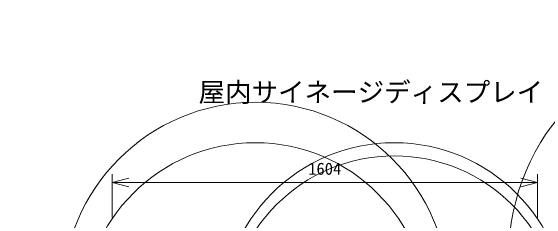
# Model space of a CAD drawing. Units: millimetres, scale not verified. Extents: x -2348 to 2295, y -968 to 4638.
# Drawn here: x -63.8 to 17.1, y 35.5 to 67.1 of the extents above; entities that cross this region are included whole.
import ezdxf
from ezdxf.enums import TextEntityAlignment as Align

# ---------------------------------------------------------------- set-up
doc = ezdxf.new("R2010")
doc.units = ezdxf.units.MM
doc.header["$LTSCALE"] = 0.125
for name, color, linetype, lineweight in [('0-0_0', 7, 'Continuous', 18), ('0-5_SUNPO', 7, 'Continuous', 18), ('0-6_GAIKEI', 1, 'Continuous', 18)]:
    doc.layers.add(name, color=color, linetype=linetype, lineweight=lineweight)
doc.layers.add('0-2_MOJI1', color=7, linetype='Continuous')
doc.styles.add('ＭＳ ゴシック', font='')
doc.styles.get('ＭＳ ゴシック').set_extended_font_data('MS Gothic')

# ---------------------------------------------------------------- blocks, each defined once
blk = doc.blocks.new('_Open30')
at = {"layer": '0-0_0'}
blk.add_line((0, 0), (-1, 0), dxfattribs=at)
blk.add_lwpolyline([(-1, 0.26795), (0, 0), (-1, -0.26795)], dxfattribs=at)
blk = doc.blocks.new('D2')
at = {"layer": '0-5_SUNPO'}
for p, q in [((144.971, 349.3975), (144.971, 355.9394)), ((209.131, 349.3975), (209.131, 355.9394)), ((147.471, 354.6894), (206.631, 354.6894))]:
    blk.add_line(p, q, dxfattribs=at)
at = {"layer": '0-5_SUNPO', "xscale": 2.5, "yscale": 2.5, "rotation": 180}
blk.add_blockref('_Open30', (144.971, 354.6894), dxfattribs=at)
at = {"layer": '0-5_SUNPO', "xscale": 2.5, "yscale": 2.5}
blk.add_blockref('_Open30', (209.131, 354.6894), dxfattribs=at)
at = {"layer": '0-5_SUNPO', "style": 'ＭＳ ゴシック'}
blk.add_text('1604', height=1.833, dxfattribs=at).set_placement((174.551, 355.3144), align=Align.BOTTOM_LEFT)

msp = doc.modelspace()

# ---------------------------------------------------------------- linework, layer by layer
at = {"layer": '0-6_GAIKEI', "color": 7}
for centre, radius in [((-26.6875, 2316.3776), 2321.5862), ((34.88, 2215.9515), 2221.1601), ((-6.2025, 1986.1509), 1991.3595), ((-39.6484, 704.8565), 713.5265), ((48.5781, 545.9846), 551.1933), ((44.4444, 30.0494), 33.1289)]:
    msp.add_circle(centre, radius, dxfattribs=at)
at = {"layer": '0-6_GAIKEI'}
for centre, radius in [((-26.4128, 81.6596), 86.6466), ((-26.421, 77.7614), 82.7368), ((-6.4722, 77.7614), 82.7368), ((-6.471, 76.4741), 81.4611), ((-26.5206, 60.745), 65.7318), ((-26.8783, 24.159), 29.144), ((-26.9225, 21.1115), 26.0846), ((-5.9707, 21.1115), 26.0846), ((-5.9674, 20.1154), 25.1002)]:
    msp.add_circle(centre, radius, dxfattribs=at)

# ---------------------------------------------------------------- block references
at = {"layer": '0-5_SUNPO'}
msp.add_blockref('D2', (-193.4976, -313.5022), dxfattribs=at)

# ---------------------------------------------------------------- texts
at = {"layer": '0-2_MOJI1', "style": 'ＭＳ ゴシック'}
msp.add_text('屋内サイネージディスプレイ（スタンド付）', height=2.933, dxfattribs=at).set_placement((-35.4976, 52.4978), align=Align.BOTTOM_LEFT)

doc.saveas('drawing.dxf')
